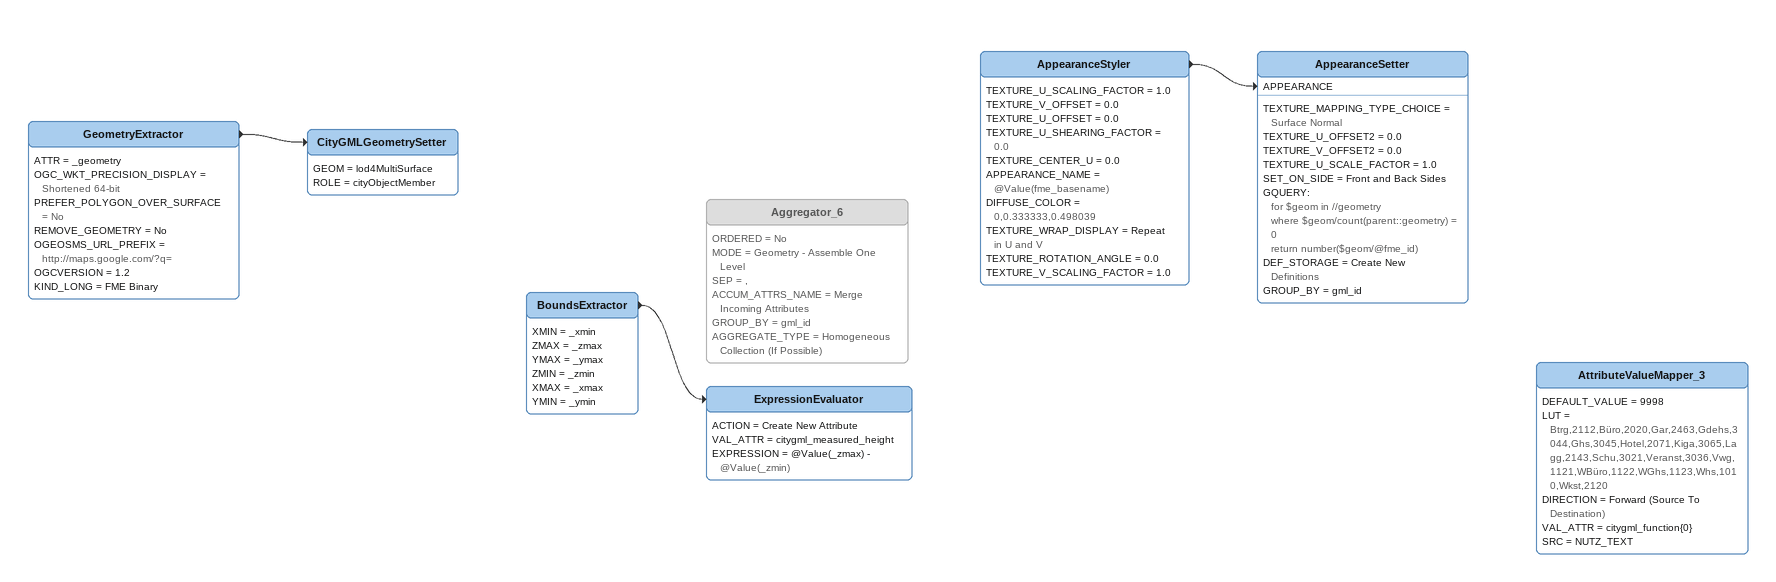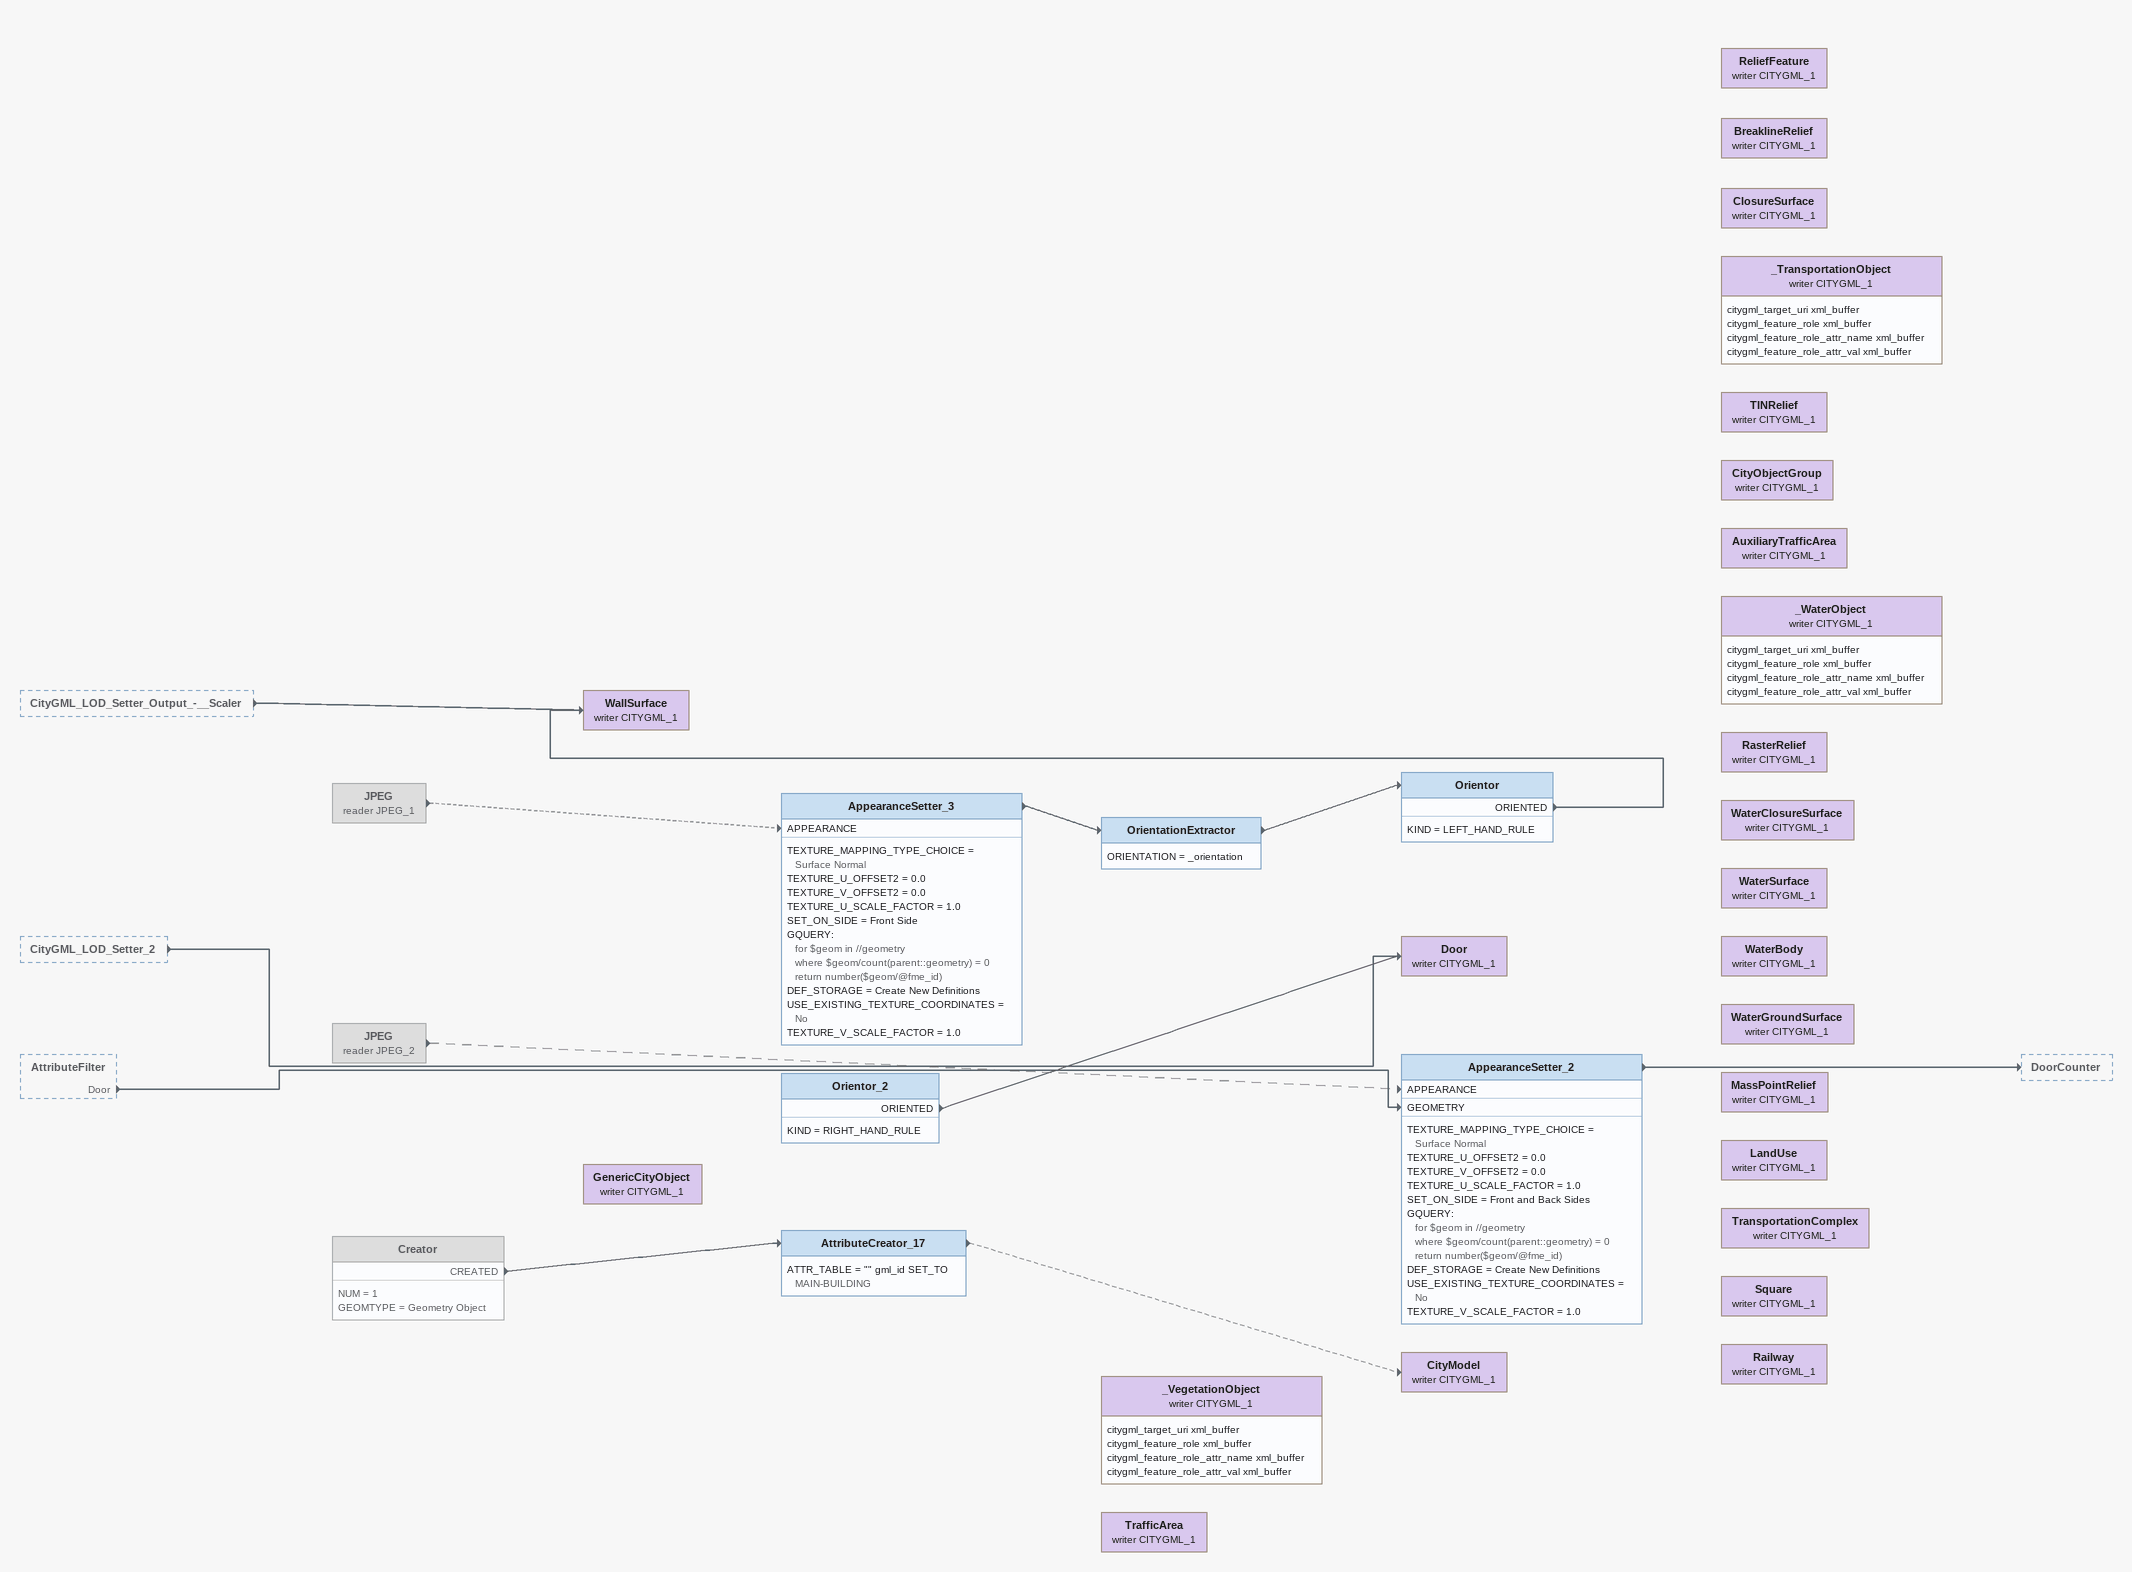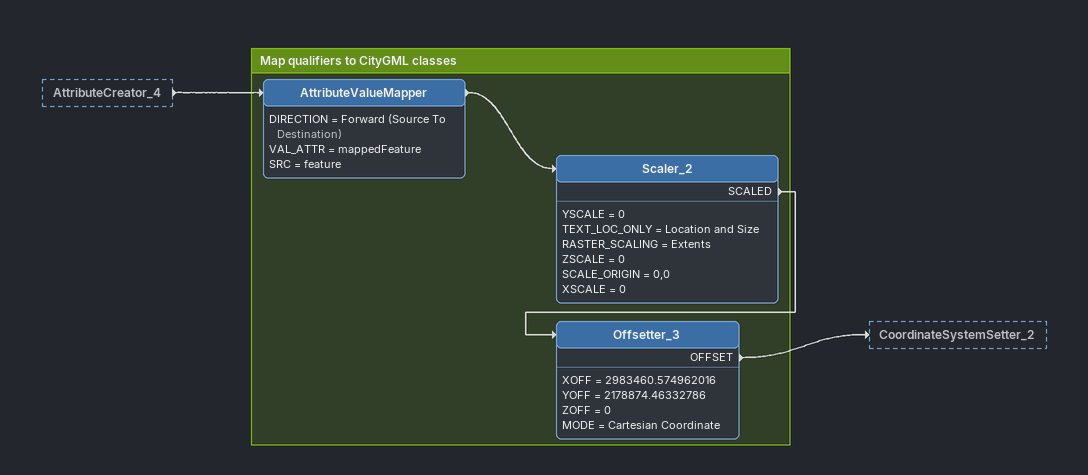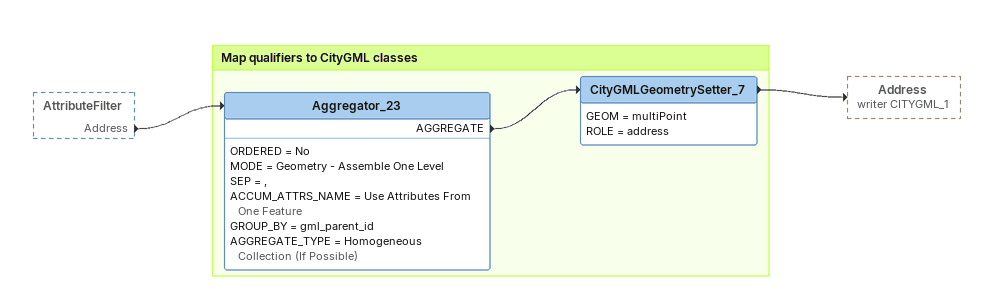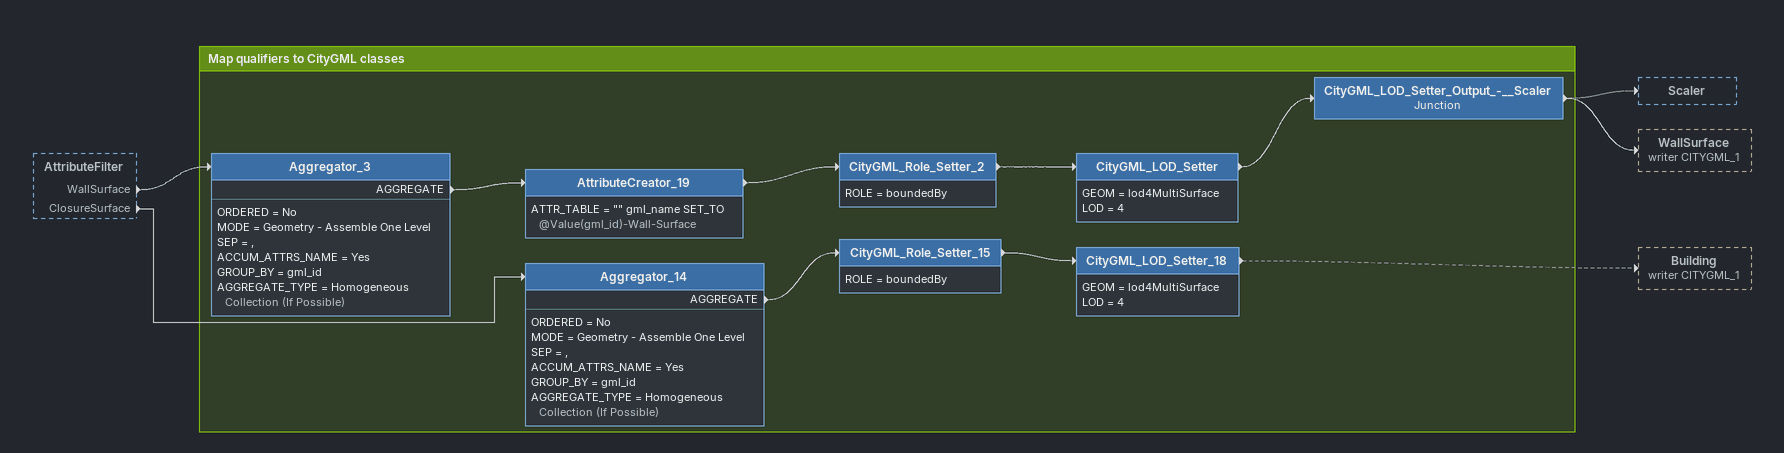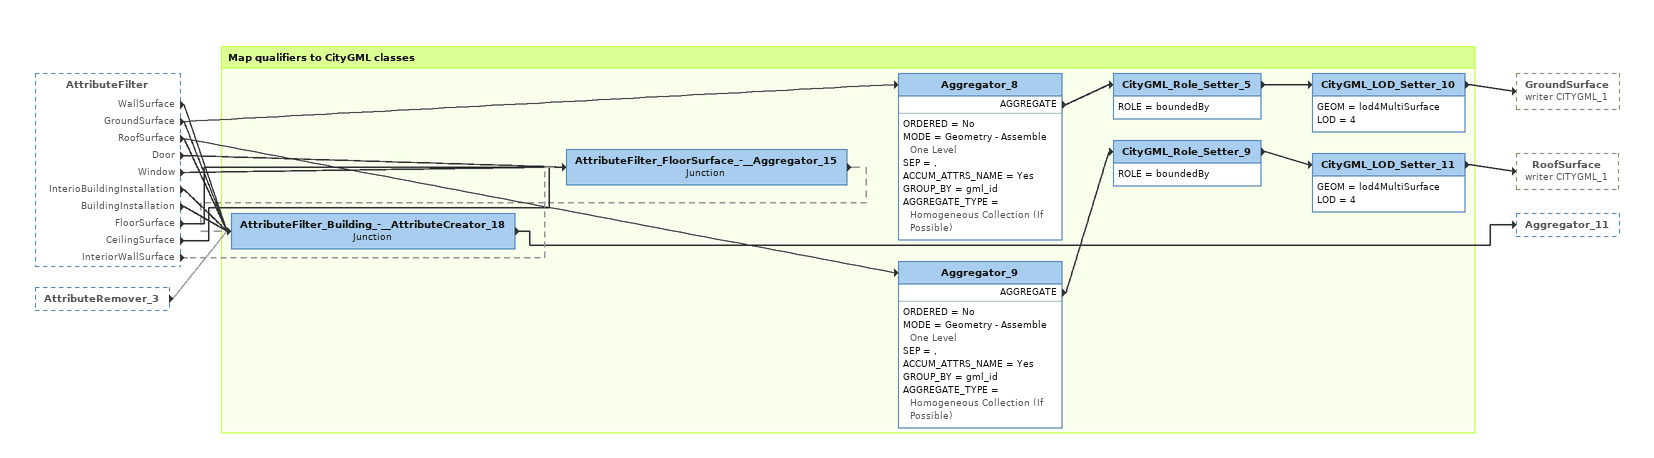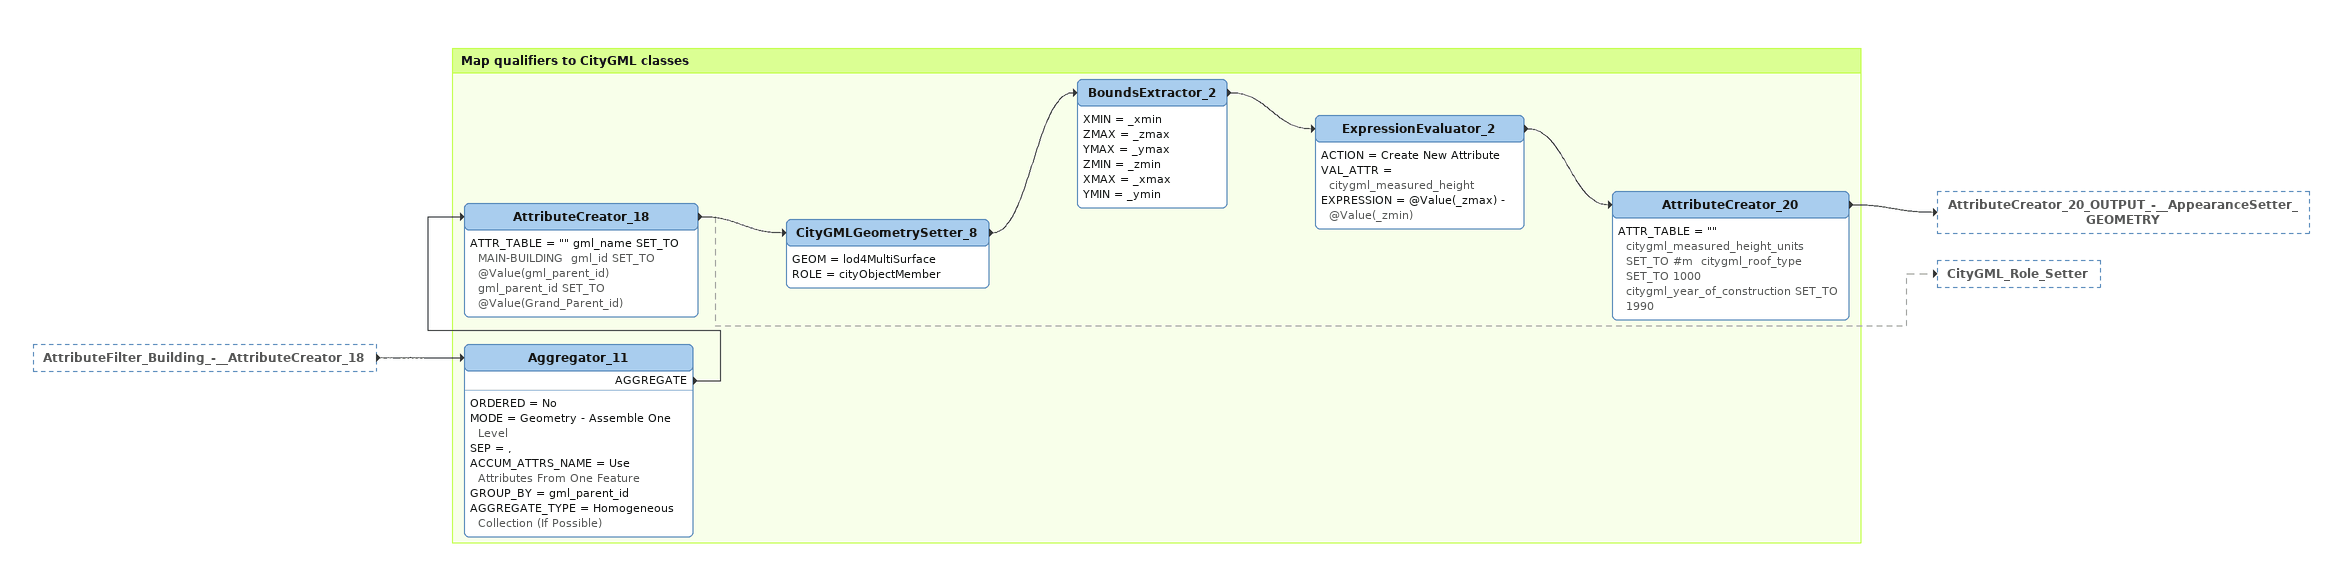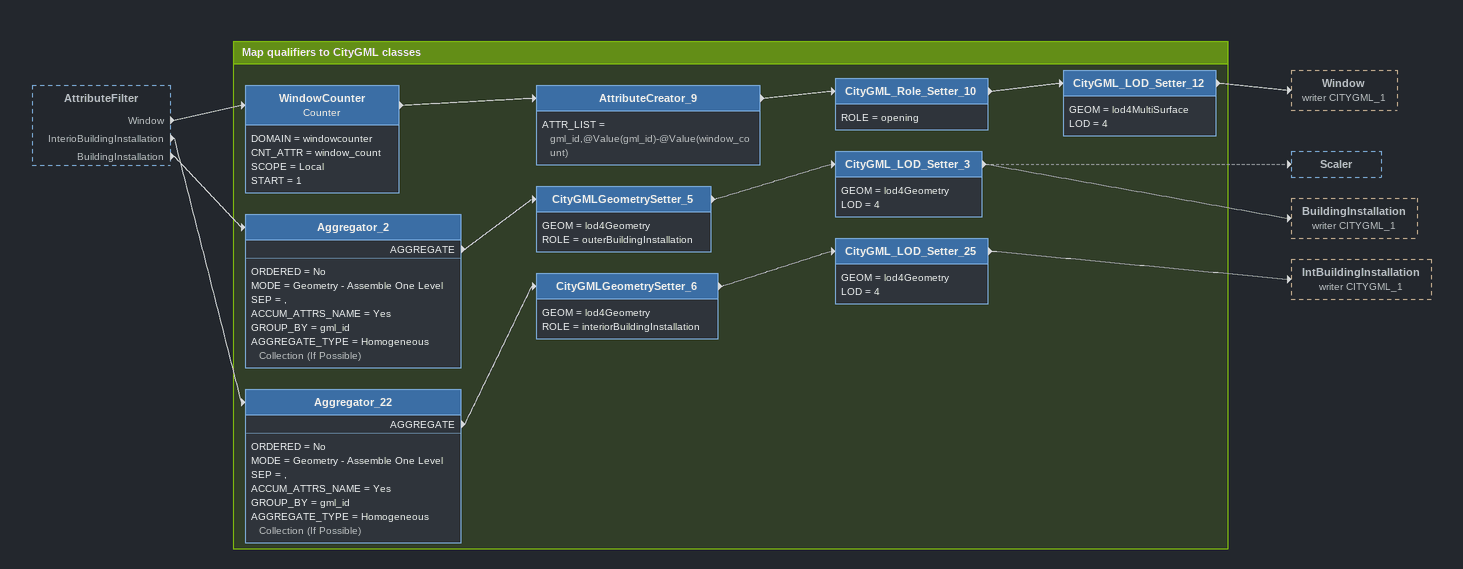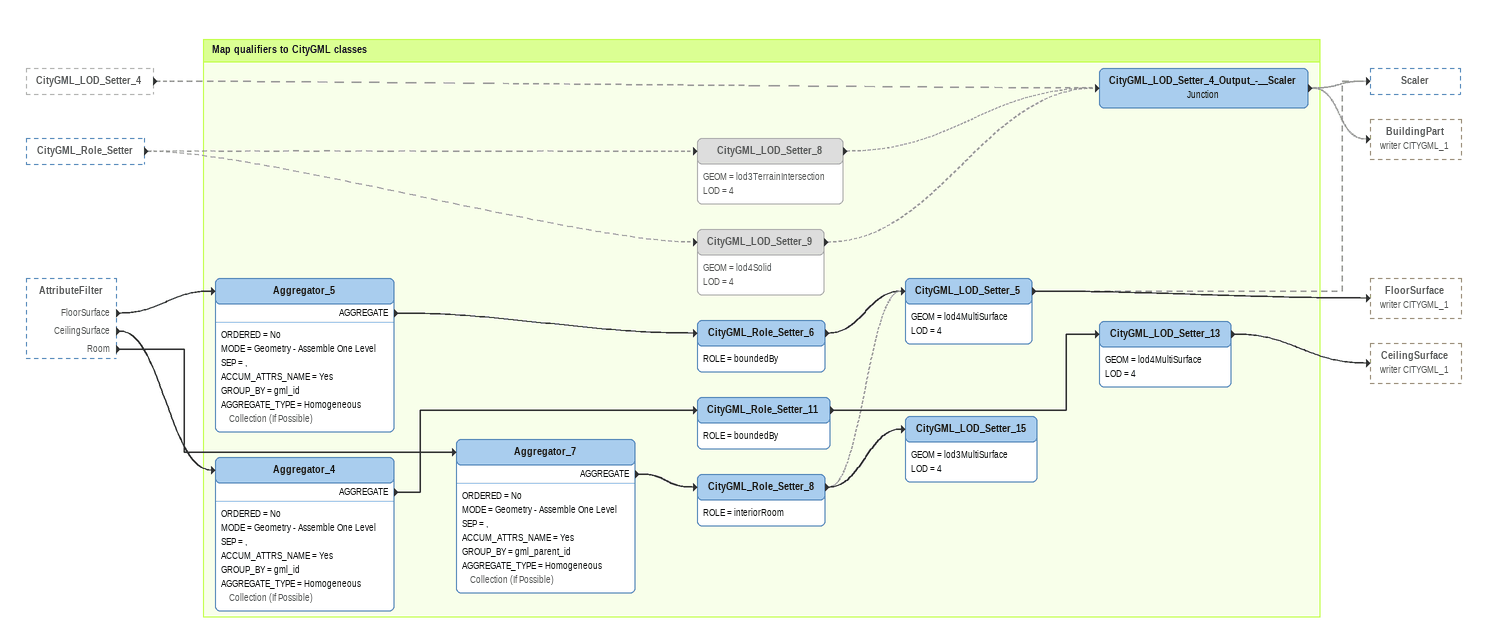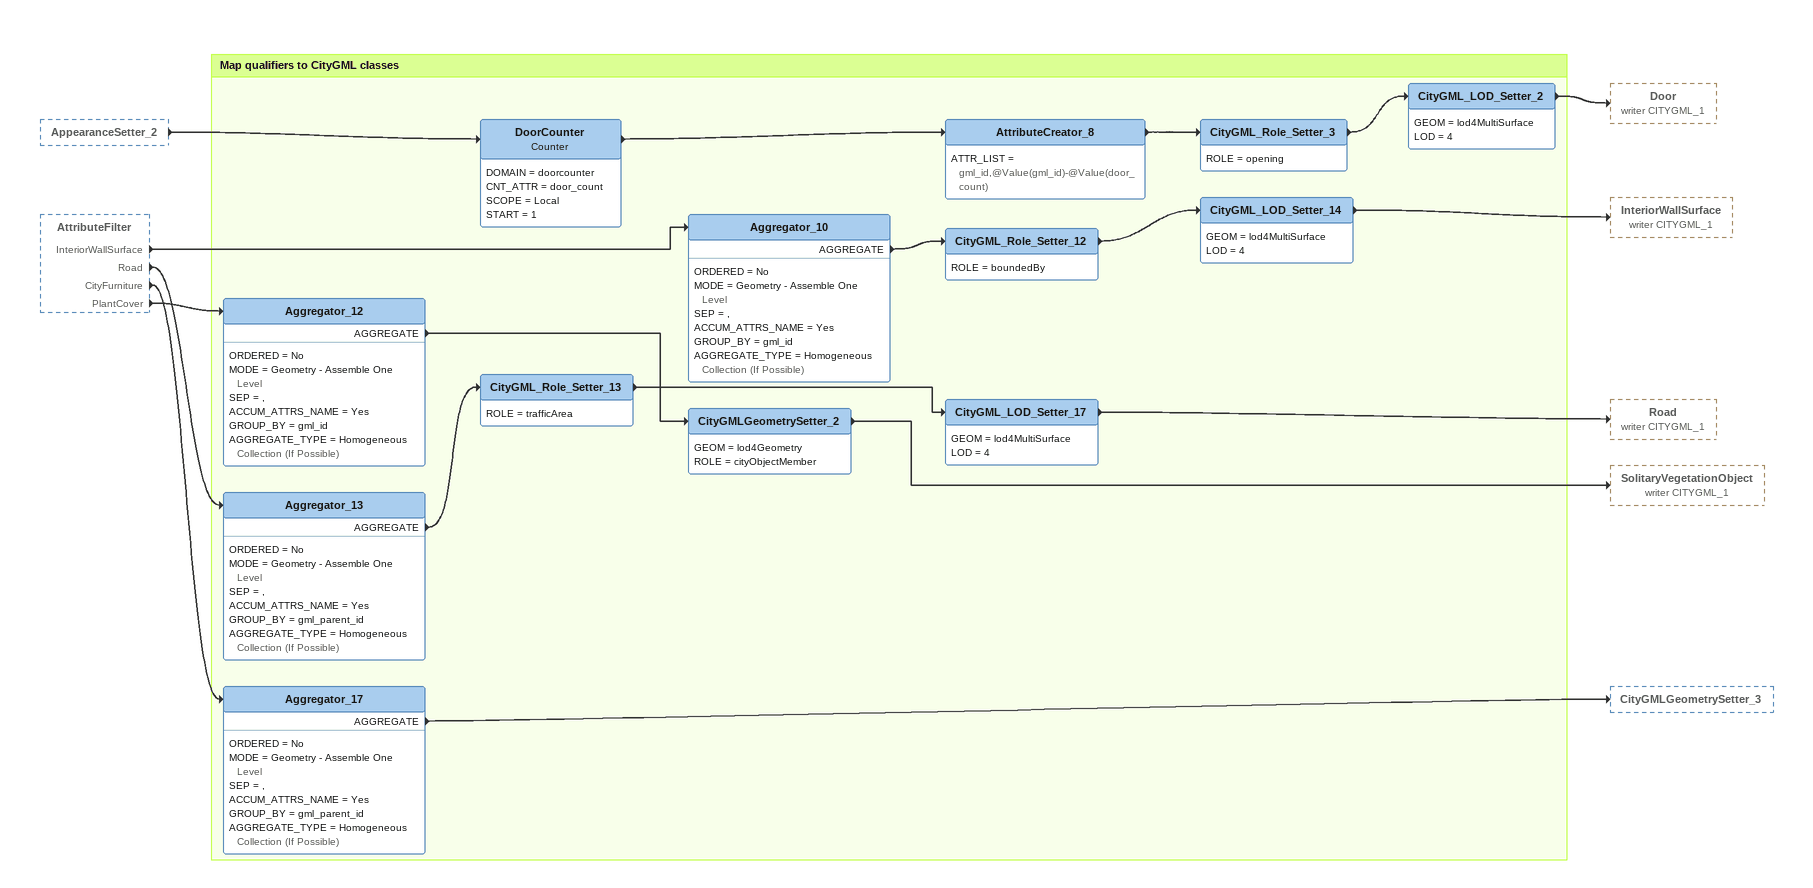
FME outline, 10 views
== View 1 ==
GeometryExtractor
    ATTR = _geometry
    OGC_WKT_PRECISION_DISPLAY = Shortened 64-bit
    PREFER_POLYGON_OVER_SURFACE = No
    REMOVE_GEOMETRY = No
    OGEOSMS_URL_PREFIX = http://maps.google.com/?q=
    OGCVERSION = 1.2
    KIND_LONG = FME Binary
    -> CityGMLGeometrySetter
CityGMLGeometrySetter
    GEOM = lod4MultiSurface
    ROLE = cityObjectMember
BoundsExtractor
    XMIN = _xmin
    ZMAX = _zmax
    YMAX = _ymax
    ZMIN = _zmin
    XMAX = _xmax
    YMIN = _ymin
    -> ExpressionEvaluator
ExpressionEvaluator
    ACTION = Create New Attribute
    VAL_ATTR = citygml_measured_height
    EXPRESSION = @Value(_zmax) - @Value(_zmin)
Aggregator_6 [off]
    ORDERED = No
    MODE = Geometry - Assemble One Level
    SEP = ,
    ACCUM_ATTRS_NAME = Merge Incoming Attributes
    GROUP_BY = gml_id
    AGGREGATE_TYPE = Homogeneous Collection (If Possible)
AppearanceStyler
    TEXTURE_U_SCALING_FACTOR = 1.0
    TEXTURE_V_OFFSET = 0.0
    TEXTURE_U_OFFSET = 0.0
    TEXTURE_U_SHEARING_FACTOR = 0.0
    TEXTURE_CENTER_U = 0.0
    APPEARANCE_NAME = @Value(fme_basename)
    DIFFUSE_COLOR = 0,0.333333,0.498039
    TEXTURE_WRAP_DISPLAY = Repeat in U and V
    TEXTURE_ROTATION_ANGLE = 0.0
    TEXTURE_V_SCALING_FACTOR = 1.0
    -> AppearanceSetter [APPEARANCE]
AppearanceSetter
    TEXTURE_MAPPING_TYPE_CHOICE = Surface Normal
    TEXTURE_U_OFFSET2 = 0.0
    TEXTURE_V_OFFSET2 = 0.0
    TEXTURE_U_SCALE_FACTOR = 1.0
    SET_ON_SIDE = Front and Back Sides
    GQUERY:
      for $geom in //geometry
      where $geom/count(parent::geometry) = 0
      return number($geom/@fme_id)
    DEF_STORAGE = Create New Definitions
    GROUP_BY = gml_id
AttributeValueMapper_3
    DEFAULT_VALUE = 9998
    LUT = Btrg,2112,Büro,2020,Gar,2463,Gdehs,3044,Ghs,3045,Hotel,2071,Kiga,3065,Lagg,2143,Schu,3021,Veranst,3036,Vwg,1121,WBüro,1122,WGhs,1123,Whs,1010,Wkst,2120
    DIRECTION = Forward (Source To Destination)
    VAL_ATTR = citygml_function{0}
    SRC = NUTZ_TEXT

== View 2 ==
CityGML_LOD_Setter_Output_-__Scaler [outside]
    -> WallSurface (writer CITYGML_1)
CityGML_LOD_Setter_2 [outside]
    -> Door (writer CITYGML_1)
AttributeFilter [outside]
    Door -> AppearanceSetter_2 [GEOMETRY]
JPEG (reader JPEG_1) [off]
    -> AppearanceSetter_3 [APPEARANCE] [off]
AppearanceSetter_3
    TEXTURE_MAPPING_TYPE_CHOICE = Surface Normal
    TEXTURE_U_OFFSET2 = 0.0
    TEXTURE_V_OFFSET2 = 0.0
    TEXTURE_U_SCALE_FACTOR = 1.0
    SET_ON_SIDE = Front Side
    GQUERY:
      for $geom in //geometry
      where $geom/count(parent::geometry) = 0
      return number($geom/@fme_id)
    DEF_STORAGE = Create New Definitions
    USE_EXISTING_TEXTURE_COORDINATES = No
    TEXTURE_V_SCALE_FACTOR = 1.0
    -> OrientationExtractor
OrientationExtractor
    ORIENTATION = _orientation
    -> Orientor
Orientor
    KIND = LEFT_HAND_RULE
    ORIENTED -> WallSurface (writer CITYGML_1)
WallSurface (writer CITYGML_1)
JPEG (reader JPEG_2) [off]
    -> AppearanceSetter_2 [APPEARANCE] [off]
AppearanceSetter_2
    TEXTURE_MAPPING_TYPE_CHOICE = Surface Normal
    TEXTURE_U_OFFSET2 = 0.0
    TEXTURE_V_OFFSET2 = 0.0
    TEXTURE_U_SCALE_FACTOR = 1.0
    SET_ON_SIDE = Front and Back Sides
    GQUERY:
      for $geom in //geometry
      where $geom/count(parent::geometry) = 0
      return number($geom/@fme_id)
    DEF_STORAGE = Create New Definitions
    USE_EXISTING_TEXTURE_COORDINATES = No
    TEXTURE_V_SCALE_FACTOR = 1.0
    -> DoorCounter
GenericCityObject (writer CITYGML_1)
Creator [off]
    NUM = 1
    GEOMTYPE = Geometry Object
    CREATED -> AttributeCreator_17
AttributeCreator_17
    ATTR_TABLE = "" gml_id SET_TO MAIN-BUILDING
    -> CityModel (writer CITYGML_1) [off]
CityModel (writer CITYGML_1)
Orientor_2
    KIND = RIGHT_HAND_RULE
    ORIENTED -> Door (writer CITYGML_1)
Door (writer CITYGML_1)
_VegetationObject (writer CITYGML_1)
    attributes: citygml_target_uri xml_buffer, citygml_feature_role xml_buffer, citygml_feature_role_attr_name xml_buffer, citygml_feature_role_attr_val xml_buffer
TrafficArea (writer CITYGML_1)
ReliefFeature (writer CITYGML_1)
BreaklineRelief (writer CITYGML_1)
ClosureSurface (writer CITYGML_1)
_TransportationObject (writer CITYGML_1)
    attributes: citygml_target_uri xml_buffer, citygml_feature_role xml_buffer, citygml_feature_role_attr_name xml_buffer, citygml_feature_role_attr_val xml_buffer
TINRelief (writer CITYGML_1)
CityObjectGroup (writer CITYGML_1)
AuxiliaryTrafficArea (writer CITYGML_1)
_WaterObject (writer CITYGML_1)
    attributes: citygml_target_uri xml_buffer, citygml_feature_role xml_buffer, citygml_feature_role_attr_name xml_buffer, citygml_feature_role_attr_val xml_buffer
RasterRelief (writer CITYGML_1)
WaterClosureSurface (writer CITYGML_1)
WaterSurface (writer CITYGML_1)
WaterBody (writer CITYGML_1)
WaterGroundSurface (writer CITYGML_1)
MassPointRelief (writer CITYGML_1)
LandUse (writer CITYGML_1)
TransportationComplex (writer CITYGML_1)
Square (writer CITYGML_1)
Railway (writer CITYGML_1)

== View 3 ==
AttributeCreator_4 [outside]
    -> AttributeValueMapper

Bookmark: Map qualifiers to CityGML classes
AttributeValueMapper
    DIRECTION = Forward (Source To Destination)
    VAL_ATTR = mappedFeature
    SRC = feature
    -> Scaler_2
Scaler_2
    YSCALE = 0
    TEXT_LOC_ONLY = Location and Size
    RASTER_SCALING = Extents
    ZSCALE = 0
    SCALE_ORIGIN = 0,0
    XSCALE = 0
    SCALED -> Offsetter_3
Offsetter_3
    XOFF = 2983460.574962016
    YOFF = 2178874.46332786
    ZOFF = 0
    MODE = Cartesian Coordinate
    OFFSET -> CoordinateSystemSetter_2

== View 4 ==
AttributeFilter [outside]
    Address -> Aggregator_23

Bookmark: Map qualifiers to CityGML classes
Aggregator_23
    ORDERED = No
    MODE = Geometry - Assemble One Level
    SEP = ,
    ACCUM_ATTRS_NAME = Use Attributes From One Feature
    GROUP_BY = gml_parent_id
    AGGREGATE_TYPE = Homogeneous Collection (If Possible)
    AGGREGATE -> CityGMLGeometrySetter_7
CityGMLGeometrySetter_7
    GEOM = multiPoint
    ROLE = address
    -> Address (writer CITYGML_1)

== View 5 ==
AttributeFilter [outside]
    WallSurface -> Aggregator_3
    ClosureSurface -> Aggregator_14

Bookmark: Map qualifiers to CityGML classes
Aggregator_3
    ORDERED = No
    MODE = Geometry - Assemble One Level
    SEP = ,
    ACCUM_ATTRS_NAME = Yes
    GROUP_BY = gml_id
    AGGREGATE_TYPE = Homogeneous Collection (If Possible)
    AGGREGATE -> AttributeCreator_19
AttributeCreator_19
    ATTR_TABLE = "" gml_name SET_TO @Value(gml_id)-Wall-Surface
    -> CityGML_Role_Setter_2
CityGML_Role_Setter_2
    ROLE = boundedBy
    -> CityGML_LOD_Setter
CityGML_LOD_Setter
    GEOM = lod4MultiSurface
    LOD = 4
    -> CityGML_LOD_Setter_Output_-__Scaler
CityGML_LOD_Setter_Output_-__Scaler: Junction
    -> Scaler [off]
    -> WallSurface (writer CITYGML_1)
Aggregator_14
    ORDERED = No
    MODE = Geometry - Assemble One Level
    SEP = ,
    ACCUM_ATTRS_NAME = Yes
    GROUP_BY = gml_id
    AGGREGATE_TYPE = Homogeneous Collection (If Possible)
    AGGREGATE -> CityGML_Role_Setter_15
CityGML_Role_Setter_15
    ROLE = boundedBy
    -> CityGML_LOD_Setter_18
CityGML_LOD_Setter_18
    GEOM = lod4MultiSurface
    LOD = 4
    -> Building (writer CITYGML_1) [off]

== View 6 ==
AttributeFilter [outside]
    WallSurface -> AttributeFilter_Building_-__AttributeCreator_18
    GroundSurface -> Aggregator_8
    GroundSurface -> AttributeFilter_Building_-__AttributeCreator_18
    RoofSurface -> Aggregator_9
    RoofSurface -> AttributeFilter_Building_-__AttributeCreator_18
    Door -> AttributeFilter_FloorSurface_-__Aggregator_15
    Window -> AttributeFilter_FloorSurface_-__Aggregator_15
    InterioBuildingInstallation -> AttributeFilter_Building_-__AttributeCreator_18
    BuildingInstallation -> AttributeFilter_Building_-__AttributeCreator_18
    FloorSurface -> AttributeFilter_FloorSurface_-__Aggregator_15
    CeilingSurface -> AttributeFilter_FloorSurface_-__Aggregator_15
    InteriorWallSurface -> AttributeFilter_FloorSurface_-__Aggregator_15 [off]
AttributeRemover_3 [outside]
    -> AttributeFilter_Building_-__AttributeCreator_18 [off]

Bookmark: Map qualifiers to CityGML classes
Aggregator_8
    ORDERED = No
    MODE = Geometry - Assemble One Level
    SEP = ,
    ACCUM_ATTRS_NAME = Yes
    GROUP_BY = gml_id
    AGGREGATE_TYPE = Homogeneous Collection (If Possible)
    AGGREGATE -> CityGML_Role_Setter_5
CityGML_Role_Setter_5
    ROLE = boundedBy
    -> CityGML_LOD_Setter_10
CityGML_LOD_Setter_10
    GEOM = lod4MultiSurface
    LOD = 4
    -> GroundSurface (writer CITYGML_1)
Aggregator_9
    ORDERED = No
    MODE = Geometry - Assemble One Level
    SEP = ,
    ACCUM_ATTRS_NAME = Yes
    GROUP_BY = gml_id
    AGGREGATE_TYPE = Homogeneous Collection (If Possible)
    AGGREGATE -> CityGML_Role_Setter_9
CityGML_Role_Setter_9
    ROLE = boundedBy
    -> CityGML_LOD_Setter_11
CityGML_LOD_Setter_11
    GEOM = lod4MultiSurface
    LOD = 4
    -> RoofSurface (writer CITYGML_1)
AttributeFilter_FloorSurface_-__Aggregator_15: Junction
    -> AttributeFilter_Building_-__AttributeCreator_18 [off]
AttributeFilter_Building_-__AttributeCreator_18: Junction
    -> Aggregator_11

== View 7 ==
AttributeFilter_Building_-__AttributeCreator_18 [outside]
    -> Aggregator_11

Bookmark: Map qualifiers to CityGML classes
Aggregator_11
    ORDERED = No
    MODE = Geometry - Assemble One Level
    SEP = ,
    ACCUM_ATTRS_NAME = Use Attributes From One Feature
    GROUP_BY = gml_parent_id
    AGGREGATE_TYPE = Homogeneous Collection (If Possible)
    AGGREGATE -> AttributeCreator_18
AttributeCreator_18
    ATTR_TABLE = "" gml_name SET_TO MAIN-BUILDING  gml_id SET_TO @Value(gml_parent_id)  gml_parent_id SET_TO @Value(Grand_Parent_id)
    -> CityGML_Role_Setter [off]
    -> CityGMLGeometrySetter_8
CityGMLGeometrySetter_8
    GEOM = lod4MultiSurface
    ROLE = cityObjectMember
    -> BoundsExtractor_2
BoundsExtractor_2
    XMIN = _xmin
    ZMAX = _zmax
    YMAX = _ymax
    ZMIN = _zmin
    XMAX = _xmax
    YMIN = _ymin
    -> ExpressionEvaluator_2
ExpressionEvaluator_2
    ACTION = Create New Attribute
    VAL_ATTR = citygml_measured_height
    EXPRESSION = @Value(_zmax) - @Value(_zmin)
    -> AttributeCreator_20
AttributeCreator_20
    ATTR_TABLE = "" citygml_measured_height_units SET_TO #m  citygml_roof_type SET_TO 1000  citygml_year_of_construction SET_TO 1990
    -> AttributeCreator_20_OUTPUT_-__AppearanceSetter_GEOMETRY

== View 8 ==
AttributeFilter [outside]
    Window -> WindowCounter
    InterioBuildingInstallation -> Aggregator_22
    BuildingInstallation -> Aggregator_2

Bookmark: Map qualifiers to CityGML classes
WindowCounter: Counter
    DOMAIN = windowcounter
    CNT_ATTR = window_count
    SCOPE = Local
    START = 1
    -> AttributeCreator_9
AttributeCreator_9
    ATTR_LIST = gml_id,@Value(gml_id)-@Value(window_count)
    -> CityGML_Role_Setter_10
CityGML_Role_Setter_10
    ROLE = opening
    -> CityGML_LOD_Setter_12
CityGML_LOD_Setter_12
    GEOM = lod4MultiSurface
    LOD = 4
    -> Window (writer CITYGML_1)
Aggregator_2
    ORDERED = No
    MODE = Geometry - Assemble One Level
    SEP = ,
    ACCUM_ATTRS_NAME = Yes
    GROUP_BY = gml_id
    AGGREGATE_TYPE = Homogeneous Collection (If Possible)
    AGGREGATE -> CityGMLGeometrySetter_5
CityGMLGeometrySetter_5
    GEOM = lod4Geometry
    ROLE = outerBuildingInstallation
    -> CityGML_LOD_Setter_3
CityGML_LOD_Setter_3
    GEOM = lod4Geometry
    LOD = 4
    -> Scaler [off]
    -> BuildingInstallation (writer CITYGML_1)
Aggregator_22
    ORDERED = No
    MODE = Geometry - Assemble One Level
    SEP = ,
    ACCUM_ATTRS_NAME = Yes
    GROUP_BY = gml_id
    AGGREGATE_TYPE = Homogeneous Collection (If Possible)
    AGGREGATE -> CityGMLGeometrySetter_6
CityGMLGeometrySetter_6
    GEOM = lod4Geometry
    ROLE = interiorBuildingInstallation
    -> CityGML_LOD_Setter_25
CityGML_LOD_Setter_25
    GEOM = lod4Geometry
    LOD = 4
    -> IntBuildingInstallation (writer CITYGML_1)

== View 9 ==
CityGML_LOD_Setter_4 [outside]
    -> CityGML_LOD_Setter_4_Output_-__Scaler [off]
CityGML_Role_Setter [outside]
    -> CityGML_LOD_Setter_8 [off]
    -> CityGML_LOD_Setter_9 [off]
AttributeFilter [outside]
    FloorSurface -> Aggregator_5
    CeilingSurface -> Aggregator_4
    Room -> Aggregator_7

Bookmark: Map qualifiers to CityGML classes
CityGML_LOD_Setter_8 [off]
    GEOM = lod3TerrainIntersection
    LOD = 4
    -> CityGML_LOD_Setter_4_Output_-__Scaler [off]
CityGML_LOD_Setter_9 [off]
    GEOM = lod4Solid
    LOD = 4
    -> CityGML_LOD_Setter_4_Output_-__Scaler [off]
CityGML_LOD_Setter_4_Output_-__Scaler: Junction
    -> Scaler [off]
    -> BuildingPart (writer CITYGML_1) [off]
Aggregator_5
    ORDERED = No
    MODE = Geometry - Assemble One Level
    SEP = ,
    ACCUM_ATTRS_NAME = Yes
    GROUP_BY = gml_id
    AGGREGATE_TYPE = Homogeneous Collection (If Possible)
    AGGREGATE -> CityGML_Role_Setter_6
CityGML_Role_Setter_6
    ROLE = boundedBy
    -> CityGML_LOD_Setter_5
Aggregator_4
    ORDERED = No
    MODE = Geometry - Assemble One Level
    SEP = ,
    ACCUM_ATTRS_NAME = Yes
    GROUP_BY = gml_id
    AGGREGATE_TYPE = Homogeneous Collection (If Possible)
    AGGREGATE -> CityGML_Role_Setter_11
CityGML_Role_Setter_11
    ROLE = boundedBy
    -> CityGML_LOD_Setter_13
CityGML_LOD_Setter_13
    GEOM = lod4MultiSurface
    LOD = 4
    -> CeilingSurface (writer CITYGML_1)
Aggregator_7
    ORDERED = No
    MODE = Geometry - Assemble One Level
    SEP = ,
    ACCUM_ATTRS_NAME = Yes
    GROUP_BY = gml_parent_id
    AGGREGATE_TYPE = Homogeneous Collection (If Possible)
    AGGREGATE -> CityGML_Role_Setter_8
CityGML_Role_Setter_8
    ROLE = interiorRoom
    -> CityGML_LOD_Setter_5 [off]
    -> CityGML_LOD_Setter_15
CityGML_LOD_Setter_5
    GEOM = lod4MultiSurface
    LOD = 4
    -> Scaler [off]
    -> FloorSurface (writer CITYGML_1)
CityGML_LOD_Setter_15
    GEOM = lod3MultiSurface
    LOD = 4

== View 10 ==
AppearanceSetter_2 [outside]
    -> DoorCounter
AttributeFilter [outside]
    InteriorWallSurface -> Aggregator_10
    Road -> Aggregator_13
    CityFurniture -> Aggregator_17
    PlantCover -> Aggregator_12

Bookmark: Map qualifiers to CityGML classes
Aggregator_10
    ORDERED = No
    MODE = Geometry - Assemble One Level
    SEP = ,
    ACCUM_ATTRS_NAME = Yes
    GROUP_BY = gml_id
    AGGREGATE_TYPE = Homogeneous Collection (If Possible)
    AGGREGATE -> CityGML_Role_Setter_12
CityGML_Role_Setter_12
    ROLE = boundedBy
    -> CityGML_LOD_Setter_14
CityGML_LOD_Setter_14
    GEOM = lod4MultiSurface
    LOD = 4
    -> InteriorWallSurface (writer CITYGML_1)
Aggregator_12
    ORDERED = No
    MODE = Geometry - Assemble One Level
    SEP = ,
    ACCUM_ATTRS_NAME = Yes
    GROUP_BY = gml_id
    AGGREGATE_TYPE = Homogeneous Collection (If Possible)
    AGGREGATE -> CityGMLGeometrySetter_2
CityGMLGeometrySetter_2
    GEOM = lod4Geometry
    ROLE = cityObjectMember
    -> SolitaryVegetationObject (writer CITYGML_1)
Aggregator_13
    ORDERED = No
    MODE = Geometry - Assemble One Level
    SEP = ,
    ACCUM_ATTRS_NAME = Yes
    GROUP_BY = gml_parent_id
    AGGREGATE_TYPE = Homogeneous Collection (If Possible)
    AGGREGATE -> CityGML_Role_Setter_13
CityGML_Role_Setter_13
    ROLE = trafficArea
    -> CityGML_LOD_Setter_17
CityGML_LOD_Setter_17
    GEOM = lod4MultiSurface
    LOD = 4
    -> Road (writer CITYGML_1)
Aggregator_17
    ORDERED = No
    MODE = Geometry - Assemble One Level
    SEP = ,
    ACCUM_ATTRS_NAME = Yes
    GROUP_BY = gml_parent_id
    AGGREGATE_TYPE = Homogeneous Collection (If Possible)
    AGGREGATE -> CityGMLGeometrySetter_3
DoorCounter: Counter
    DOMAIN = doorcounter
    CNT_ATTR = door_count
    SCOPE = Local
    START = 1
    -> AttributeCreator_8
AttributeCreator_8
    ATTR_LIST = gml_id,@Value(gml_id)-@Value(door_count)
    -> CityGML_Role_Setter_3
CityGML_Role_Setter_3
    ROLE = opening
    -> CityGML_LOD_Setter_2
CityGML_LOD_Setter_2
    GEOM = lod4MultiSurface
    LOD = 4
    -> Door (writer CITYGML_1)
